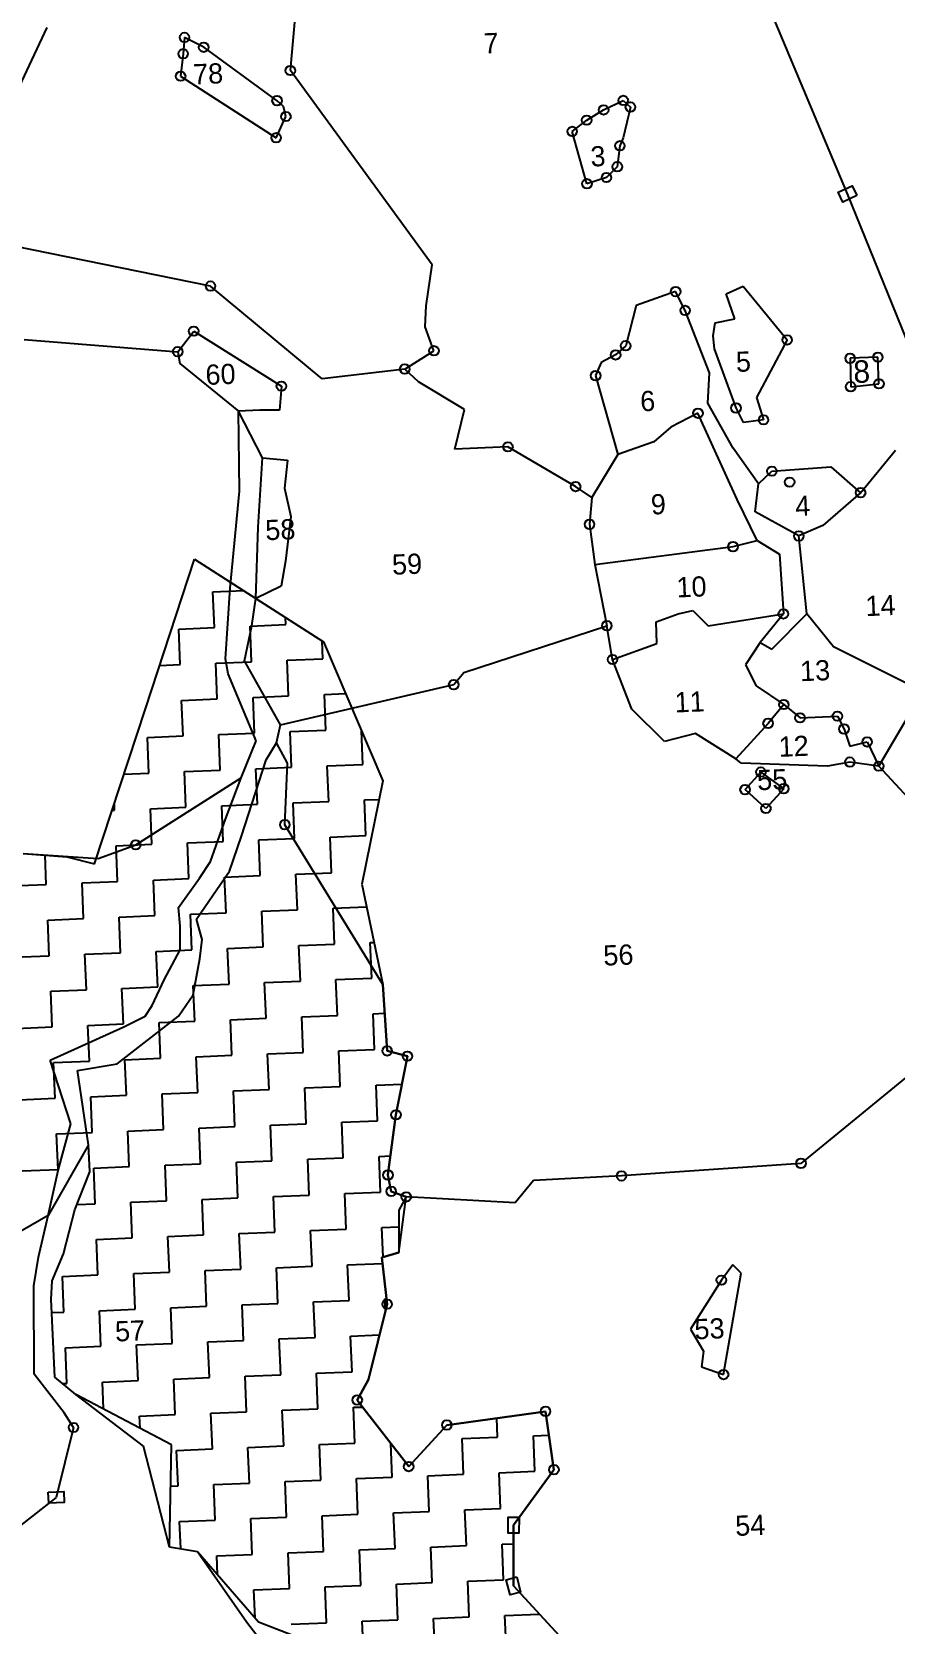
# Model space of a CAD drawing. Header units: metres. Extents: x 323278 to 326234, y 1818282 to 1821244.
# Drawn here: x 324297 to 324935, y 1819039 to 1820216 of the extents above; entities that cross this region are included whole.
import ezdxf

# ---------------------------------------------------------------- set-up
doc = ezdxf.new("R2010")
doc.units = ezdxf.units.M
for name, color, linetype in [('OFF', 1, 'Continuous'), ('POLY_HATCH', 12, 'Continuous'), ('POLY_PARCEL', 6, 'Continuous'), ('POLY_WATER', 4, 'Continuous'), ('TEXT_PARCEL', 7, 'Continuous')]:
    doc.layers.add(name, color=color, linetype=linetype)
doc.styles.add('TEXT _PARCEL', font='', dxfattribs={"height": 0.25})
doc.styles.get('TEXT _PARCEL').set_extended_font_data('Kruti Dev 050')

msp = doc.modelspace()

# ---------------------------------------------------------------- linework, layer by layer
for points in [[(324906.6, 1820094.9), (324896.1, 1820090), (324892.7, 1820097.3), (324903.2, 1820102.1)], [(324309.2, 1819136.5), (324320.8, 1819137), (324321.1, 1819129), (324309.6, 1819128.5)], [(324657, 1819118), (324656.9, 1819106.4), (324649, 1819106.4), (324649, 1819118)], [(324655.3, 1819073.9), (324658.2, 1819062.7), (324650.5, 1819060.7), (324647.6, 1819071.9)]]:
    msp.add_lwpolyline(points, close=True)
for centre in [(324409.9, 1820211.8), (324408.9, 1820199.7), (324424.1, 1820204.5), (324488.1, 1820187.3), (324407, 1820183.1), (324478.3, 1820165), (324734, 1820165.2), (324484.8, 1820153.3), (324707, 1820150.6), (324719.5, 1820158.2), (324739.3, 1820160.3), (324477.6, 1820137.6), (324696.3, 1820142.3), (324731.5, 1820131.7), (324729.6, 1820116.2), (324707.2, 1820103.6), (324721.6, 1820108.2), (324429.1, 1820028), (324772.7, 1820023.9), (324779.7, 1820010), (324416.7, 1819994.7), (324855.1, 1819988.2), (324404.9, 1819979.5), (324594.2, 1819980.2), (324728.4, 1819977.1), (324735.8, 1819983.9), (324901.6, 1819974.6), (324922.1, 1819975.4), (324572.6, 1819966.7), (324713.6, 1819961.8), (324481.5, 1819954), (324902, 1819953.6), (324922.9, 1819955.8), (324817.3, 1819937.9), (324789.2, 1819934), (324837.6, 1819929.1), (324648.8, 1819909.2), (324843.8, 1819891.2), (324698.8, 1819879.8), (324856.9, 1819883.1), (324909.3, 1819875.3), (324709.1, 1819851.9), (324815.1, 1819835.4), (324863.7, 1819843.3), (324852.3, 1819785.7), (324721.9, 1819777), (324726.1, 1819752), (324608.8, 1819733.4), (324852.6, 1819718.7), (324841, 1819704.8), (324864.6, 1819708.9), (324892.2, 1819710.1), (324897.1, 1819700.6), (324914.2, 1819691.1), (324835.7, 1819668.8), (324901.4, 1819676.2), (324922.8, 1819673.2), (324824, 1819655.8), (324852.6, 1819656.5), (324839.4, 1819641.9), (324484, 1819629.9), (324373.9, 1819615), (324559.6, 1819462.7), (324574.6, 1819458.8), (324566.1, 1819415.5), (324865.3, 1819379.6), (324560.2, 1819371), (324732.7, 1819370.3), (324562.6, 1819358.9), (324573.7, 1819354.8), (324806.5, 1819293.3), (324559.6, 1819275.5), (324808.1, 1819223.5), (324537.5, 1819204.7), (324676.6, 1819196.3), (324327.9, 1819184.4), (324603.7, 1819186.2), (324575.5, 1819155.5), (324682.8, 1819153.2)]:
    msp.add_circle(centre, 3.53)
at = {"layer": 'OFF'}
msp.add_line((324467.6, 1819901), (324449.8, 1819935.6), dxfattribs=at)
at = {"layer": 'POLY_HATCH'}
for p, q in [((324308.3, 1820219.1), (324241.7, 1820078.1)), ((324381, 1819715.5), (324417.2, 1819826.1)), ((324417.2, 1819826.1), (324462.5, 1819797.2)), ((324462.5, 1819797.2), (324512.7, 1819765)), ((324512.7, 1819765), (324556.4, 1819662.4)), ((324343.5, 1819601), (324381, 1819715.5)), ((324556.4, 1819662.4), (324541, 1819585.9)), ((324290.7, 1819608.6), (324322.9, 1819606.2)), ((324322.9, 1819606.2), (324343.5, 1819601)), ((324541, 1819585.9), (324556.3, 1819511.7)), ((324556.3, 1819511.7), (324559.6, 1819462.7)), ((324559.6, 1819462.7), (324574.6, 1819458.8)), ((324574.6, 1819458.8), (324566.1, 1819415.5)), ((324566.1, 1819415.5), (324560.2, 1819371)), ((324338.9, 1819393.4), (324309.2, 1819341.1)), ((324340, 1819373.4), (324338.9, 1819393.4)), ((324328.8, 1819345.3), (324340, 1819373.4)), ((324340, 1819373.4), (324340, 1819373.4)), ((324560.2, 1819371), (324562.6, 1819358.9)), ((324562.6, 1819358.9), (324573.7, 1819354.8)), ((324573.7, 1819354.8), (324568.3, 1819345)), ((324309.2, 1819341.1), (324177.4, 1819265.3)), ((324320.6, 1819312.8), (324328.8, 1819345.3)), ((324568.3, 1819345), (324568.3, 1819313.6)), ((324312.1, 1819292.8), (324320.6, 1819312.8)), ((324568.3, 1819313.6), (324555.6, 1819309.9)), ((324555.6, 1819309.9), (324559.6, 1819275.5)), ((324311.3, 1819279.1), (324312.1, 1819292.8)), ((324314.2, 1819221.7), (324311.3, 1819279.1)), ((324559.6, 1819275.5), (324545.9, 1819219.8)), ((324329.7, 1819208.8), (324314.2, 1819221.7)), ((324545.9, 1819219.8), (324537.5, 1819204.7)), ((324400.2, 1819171.6), (324329.7, 1819208.8)), ((324537.5, 1819204.7), (324575.5, 1819155.5)), ((324603.7, 1819186.2), (324676.6, 1819196.3)), ((324676.6, 1819196.3), (324682.8, 1819153.2)), ((324575.5, 1819155.5), (324603.7, 1819186.2)), ((324398.9, 1819096), (324400.2, 1819171.6)), ((324682.8, 1819153.2), (324653, 1819112.2)), ((324653, 1819112.2), (324652.9, 1819067.3)), ((324419.4, 1819092.6), (324398.9, 1819096)), ((324464.5, 1819040.6), (324419.4, 1819092.6)), ((324652.9, 1819067.3), (324709.6, 1819005.8)), ((324494.4, 1819028.9), (324464.5, 1819040.6))]:
    msp.add_line(p, q, dxfattribs=at)
at = {"layer": 'POLY_HATCH', "linetype": 'Continuous'}
for p, q in [((324430.9, 1819801.9), (324453.7, 1819802.9)), ((324432, 1819775.6), (324430.9, 1819801.9)), ((324458.3, 1819776.7), (324484.7, 1819777.8)), ((324459.4, 1819750.3), (324458.3, 1819776.7)), ((324484.7, 1819777.8), (324484.5, 1819783.1)), ((324405.6, 1819774.5), (324432, 1819775.6)), ((324406.7, 1819748.2), (324405.6, 1819774.5)), ((324512.1, 1819752.5), (324511.6, 1819765.8)), ((324391.5, 1819747.5), (324406.7, 1819748.2)), ((324433.1, 1819749.2), (324459.4, 1819750.3)), ((324434.1, 1819722.9), (324433.1, 1819749.2)), ((324485.8, 1819751.4), (324512.1, 1819752.5)), ((324486.8, 1819725.1), (324485.8, 1819751.4)), ((324407.8, 1819721.8), (324434.1, 1819722.9)), ((324408.9, 1819695.5), (324407.8, 1819721.8)), ((324460.5, 1819724), (324486.8, 1819725.1)), ((324461.6, 1819697.6), (324460.5, 1819724)), ((324513.2, 1819726.1), (324529, 1819726.8)), ((324514.3, 1819699.8), (324513.2, 1819726.1)), ((324382.5, 1819694.4), (324408.9, 1819695.5)), ((324383.6, 1819668.1), (324382.5, 1819694.4)), ((324435.2, 1819696.6), (324461.6, 1819697.6)), ((324436.3, 1819670.2), (324435.2, 1819696.6)), ((324487.9, 1819698.7), (324514.3, 1819699.8)), ((324489, 1819672.4), (324487.9, 1819698.7)), ((324541.7, 1819674.5), (324540.7, 1819699.3)), ((324462.6, 1819671.3), (324489, 1819672.4)), ((324463.7, 1819645), (324462.6, 1819671.3)), ((324515.3, 1819673.5), (324541.7, 1819674.5)), ((324516.4, 1819647.1), (324515.3, 1819673.5)), ((324365.2, 1819667.3), (324383.6, 1819668.1)), ((324410, 1819669.1), (324436.3, 1819670.2)), ((324411, 1819642.8), (324410, 1819669.1)), ((324490.1, 1819646), (324516.4, 1819647.1)), ((324542.8, 1819648.2), (324553.6, 1819648.6)), ((324543.8, 1819621.8), (324542.8, 1819648.2)), ((324356.5, 1819640.6), (324358.3, 1819640.6)), ((324358.3, 1819640.6), (324358.1, 1819645.6)), ((324384.7, 1819641.7), (324411, 1819642.8)), ((324385.8, 1819615.4), (324384.7, 1819641.7)), ((324437.4, 1819643.9), (324463.7, 1819645)), ((324438.5, 1819617.5), (324437.4, 1819643.9)), ((324491.1, 1819619.7), (324490.1, 1819646)), ((324359.4, 1819614.3), (324385.8, 1819615.4)), ((324360.5, 1819587.9), (324359.4, 1819614.3)), ((324412.1, 1819616.4), (324438.5, 1819617.5)), ((324413.2, 1819590.1), (324412.1, 1819616.4)), ((324464.8, 1819618.6), (324491.1, 1819619.7)), ((324465.9, 1819592.3), (324464.8, 1819618.6)), ((324517.5, 1819620.8), (324543.8, 1819621.8)), ((324518.6, 1819594.4), (324517.5, 1819620.8)), ((324307.8, 1819585.8), (324306.9, 1819607.4)), ((324334.2, 1819586.9), (324360.5, 1819587.9)), ((324386.9, 1819589), (324413.2, 1819590.1)), ((324387.9, 1819562.7), (324386.9, 1819589)), ((324439.5, 1819591.2), (324465.9, 1819592.3)), ((324440.6, 1819564.8), (324439.5, 1819591.2)), ((324492.2, 1819593.3), (324518.6, 1819594.4)), ((324493.3, 1819567), (324492.2, 1819593.3)), ((324281.5, 1819584.7), (324307.8, 1819585.8)), ((324335.2, 1819560.5), (324334.2, 1819586.9)), ((324414.3, 1819563.8), (324440.6, 1819564.8)), ((324467, 1819565.9), (324493.3, 1819567)), ((324468, 1819539.6), (324467, 1819565.9)), ((324519.7, 1819568.1), (324544.4, 1819569.1)), ((324520.7, 1819541.7), (324519.7, 1819568.1)), ((324308.9, 1819559.4), (324335.2, 1819560.5)), ((324310, 1819533.1), (324308.9, 1819559.4)), ((324361.6, 1819561.6), (324387.9, 1819562.7)), ((324362.7, 1819535.3), (324361.6, 1819561.6)), ((324415.4, 1819537.4), (324414.3, 1819563.8)), ((324494.4, 1819540.7), (324520.7, 1819541.7)), ((324547.1, 1819542.8), (324549.8, 1819542.9)), ((324548.2, 1819516.5), (324547.1, 1819542.8)), ((324283.6, 1819532), (324310, 1819533.1)), ((324336.3, 1819534.2), (324362.7, 1819535.3)), ((324337.4, 1819507.8), (324336.3, 1819534.2)), ((324389, 1819536.3), (324415.4, 1819537.4)), ((324390.1, 1819510), (324389, 1819536.3)), ((324441.7, 1819538.5), (324468, 1819539.6)), ((324442.8, 1819512.1), (324441.7, 1819538.5)), ((324495.5, 1819514.3), (324494.4, 1819540.7)), ((324311.1, 1819506.8), (324337.4, 1819507.8)), ((324312.1, 1819480.4), (324311.1, 1819506.8)), ((324363.7, 1819508.9), (324390.1, 1819510)), ((324364.8, 1819482.6), (324363.7, 1819508.9)), ((324416.4, 1819511.1), (324442.8, 1819512.1)), ((324417.5, 1819484.7), (324416.4, 1819511.1)), ((324469.1, 1819513.2), (324495.5, 1819514.3)), ((324470.2, 1819486.9), (324469.1, 1819513.2)), ((324521.8, 1819515.4), (324548.2, 1819516.5)), ((324522.9, 1819489), (324521.8, 1819515.4)), ((324338.5, 1819481.5), (324364.8, 1819482.6)), ((324391.2, 1819483.6), (324417.5, 1819484.7)), ((324392.2, 1819457.3), (324391.2, 1819483.6)), ((324443.9, 1819485.8), (324470.2, 1819486.9)), ((324444.9, 1819459.5), (324443.9, 1819485.8)), ((324496.5, 1819488), (324522.9, 1819489)), ((324497.6, 1819461.6), (324496.5, 1819488)), ((324549.2, 1819490.1), (324557.7, 1819490.5)), ((324550.3, 1819463.8), (324549.2, 1819490.1)), ((324285.8, 1819479.3), (324312.1, 1819480.4)), ((324339.6, 1819455.1), (324338.5, 1819481.5)), ((324418.6, 1819458.4), (324444.9, 1819459.5)), ((324471.3, 1819460.5), (324497.6, 1819461.6)), ((324472.4, 1819434.2), (324471.3, 1819460.5)), ((324524, 1819462.7), (324550.3, 1819463.8)), ((324525, 1819436.4), (324524, 1819462.7)), ((324313.2, 1819454.1), (324339.6, 1819455.1)), ((324314.3, 1819427.7), (324313.2, 1819454.1)), ((324365.9, 1819456.2), (324392.2, 1819457.3)), ((324367, 1819429.9), (324365.9, 1819456.2)), ((324419.7, 1819432), (324418.6, 1819458.4)), ((324498.7, 1819435.3), (324525, 1819436.4)), ((324499.8, 1819408.9), (324498.7, 1819435.3)), ((324551.4, 1819437.4), (324570.5, 1819438.2)), ((324552.5, 1819411.1), (324551.4, 1819437.4)), ((324288, 1819426.6), (324314.3, 1819427.7)), ((324340.6, 1819428.8), (324367, 1819429.9)), ((324341.7, 1819402.5), (324340.6, 1819428.8)), ((324393.3, 1819431), (324419.7, 1819432)), ((324394.4, 1819404.6), (324393.3, 1819431)), ((324446, 1819433.1), (324472.4, 1819434.2)), ((324447.1, 1819406.8), (324446, 1819433.1)), ((324315.4, 1819401.4), (324341.7, 1819402.5)), ((324316.5, 1819375), (324315.4, 1819401.4)), ((324368.1, 1819403.5), (324394.4, 1819404.6)), ((324369.1, 1819377.2), (324368.1, 1819403.5)), ((324420.8, 1819405.7), (324447.1, 1819406.8)), ((324421.8, 1819379.3), (324420.8, 1819405.7)), ((324473.4, 1819407.9), (324499.8, 1819408.9)), ((324474.5, 1819381.5), (324473.4, 1819407.9)), ((324526.1, 1819410), (324552.5, 1819411.1)), ((324527.2, 1819383.7), (324526.1, 1819410)), ((324342.8, 1819376.1), (324369.1, 1819377.2)), ((324343.9, 1819349.8), (324342.8, 1819376.1)), ((324395.5, 1819378.3), (324421.8, 1819379.3)), ((324396.6, 1819351.9), (324395.5, 1819378.3)), ((324448.2, 1819380.4), (324474.5, 1819381.5)), ((324449.3, 1819354.1), (324448.2, 1819380.4)), ((324500.9, 1819382.6), (324527.2, 1819383.7)), ((324501.9, 1819356.2), (324500.9, 1819382.6)), ((324553.6, 1819384.7), (324562, 1819385.1)), ((324554.6, 1819358.4), (324553.6, 1819384.7)), ((324290.1, 1819374), (324316.5, 1819375)), ((324422.9, 1819353), (324449.3, 1819354.1)), ((324424, 1819326.7), (324422.9, 1819353)), ((324475.6, 1819355.2), (324501.9, 1819356.2)), ((324476.7, 1819328.8), (324475.6, 1819355.2)), ((324528.3, 1819357.3), (324554.6, 1819358.4)), ((324529.4, 1819331), (324528.3, 1819357.3)), ((324330.4, 1819349.2), (324343.9, 1819349.8)), ((324370.2, 1819350.8), (324396.6, 1819351.9)), ((324371.3, 1819324.5), (324370.2, 1819350.8)), ((324503, 1819329.9), (324529.4, 1819331)), ((324504.1, 1819303.6), (324503, 1819329.9)), ((324555.7, 1819332.1), (324568.3, 1819332.6)), ((324556.6, 1819310.2), (324555.7, 1819332.1)), ((324345, 1819323.4), (324371.3, 1819324.5)), ((324346, 1819297.1), (324345, 1819323.4)), ((324397.6, 1819325.6), (324424, 1819326.7)), ((324398.7, 1819299.2), (324397.6, 1819325.6)), ((324450.3, 1819327.7), (324476.7, 1819328.8)), ((324451.4, 1819301.4), (324450.3, 1819327.7)), ((324530.4, 1819304.6), (324556.1, 1819305.7)), ((324319.7, 1819296), (324346, 1819297.1)), ((324320.8, 1819269.7), (324319.7, 1819296)), ((324372.4, 1819298.2), (324398.7, 1819299.2)), ((324373.5, 1819271.8), (324372.4, 1819298.2)), ((324425.1, 1819300.3), (324451.4, 1819301.4)), ((324426.1, 1819274), (324425.1, 1819300.3)), ((324477.8, 1819302.5), (324504.1, 1819303.6)), ((324478.8, 1819276.1), (324477.8, 1819302.5)), ((324531.5, 1819278.3), (324530.4, 1819304.6)), ((324347.1, 1819270.7), (324373.5, 1819271.8)), ((324348.2, 1819244.4), (324347.1, 1819270.7)), ((324399.8, 1819272.9), (324426.1, 1819274)), ((324400.9, 1819246.5), (324399.8, 1819272.9)), ((324452.5, 1819275.1), (324478.8, 1819276.1)), ((324453.6, 1819248.7), (324452.5, 1819275.1)), ((324505.2, 1819277.2), (324531.5, 1819278.3)), ((324506.3, 1819250.9), (324505.2, 1819277.2)), ((324557.9, 1819279.4), (324559.2, 1819279.4)), ((324558.3, 1819270), (324557.9, 1819279.4)), ((324311.8, 1819269.3), (324320.8, 1819269.7)), ((324427.2, 1819247.6), (324453.6, 1819248.7)), ((324428.3, 1819221.3), (324427.2, 1819247.6)), ((324479.9, 1819249.8), (324506.3, 1819250.9)), ((324481, 1819223.4), (324479.9, 1819249.8)), ((324532.6, 1819251.9), (324554, 1819252.8)), ((324533.7, 1819225.6), (324532.6, 1819251.9)), ((324321.9, 1819243.3), (324348.2, 1819244.4)), ((324322.9, 1819217), (324321.9, 1819243.3)), ((324374.5, 1819245.5), (324400.9, 1819246.5)), ((324375.6, 1819219.1), (324374.5, 1819245.5)), ((324454.7, 1819222.4), (324481, 1819223.4)), ((324507.3, 1819224.5), (324533.7, 1819225.6)), ((324508.4, 1819198.2), (324507.3, 1819224.5)), ((324320.1, 1819216.8), (324322.9, 1819217)), ((324349.3, 1819218), (324375.6, 1819219.1)), ((324350.1, 1819198.1), (324349.3, 1819218)), ((324402, 1819220.2), (324428.3, 1819221.3)), ((324403, 1819193.9), (324402, 1819220.2)), ((324455.7, 1819196), (324454.7, 1819222.4)), ((324376.7, 1819192.8), (324403, 1819193.9)), ((324377.1, 1819183.8), (324376.7, 1819192.8)), ((324429.4, 1819194.9), (324455.7, 1819196)), ((324430.5, 1819168.6), (324429.4, 1819194.9)), ((324482.1, 1819197.1), (324508.4, 1819198.2)), ((324483.2, 1819170.8), (324482.1, 1819197.1)), ((324534.8, 1819199.3), (324541.5, 1819199.5)), ((324535.8, 1819172.9), (324534.8, 1819199.3)), ((324641.2, 1819177.2), (324640.6, 1819191.3)), ((324614.9, 1819176.2), (324641.2, 1819177.2)), ((324616, 1819149.8), (324614.9, 1819176.2)), ((324667.6, 1819178.3), (324679.1, 1819178.8)), ((324668.6, 1819152), (324667.6, 1819178.3)), ((324404.1, 1819167.5), (324430.5, 1819168.6)), ((324405.2, 1819141.2), (324404.1, 1819167.5)), ((324456.8, 1819169.7), (324483.2, 1819170.8)), ((324457.9, 1819143.3), (324456.8, 1819169.7)), ((324509.5, 1819171.8), (324535.8, 1819172.9)), ((324510.6, 1819145.5), (324509.5, 1819171.8)), ((324563.3, 1819147.6), (324562.2, 1819172.6)), ((324399.7, 1819140.9), (324405.2, 1819141.2)), ((324431.5, 1819142.2), (324457.9, 1819143.3)), ((324432.6, 1819115.9), (324431.5, 1819142.2)), ((324484.2, 1819144.4), (324510.6, 1819145.5)), ((324485.3, 1819118.1), (324484.2, 1819144.4)), ((324536.9, 1819146.6), (324563.3, 1819147.6)), ((324538, 1819120.2), (324536.9, 1819146.6)), ((324589.6, 1819148.7), (324616, 1819149.8)), ((324590.7, 1819122.4), (324589.6, 1819148.7)), ((324642.3, 1819150.9), (324668.6, 1819152)), ((324643.4, 1819124.5), (324642.3, 1819150.9)), ((324459, 1819117), (324485.3, 1819118.1)), ((324511.7, 1819119.1), (324538, 1819120.2)), ((324512.7, 1819092.8), (324511.7, 1819119.1)), ((324564.3, 1819121.3), (324590.7, 1819122.4)), ((324565.4, 1819095), (324564.3, 1819121.3)), ((324617, 1819123.5), (324643.4, 1819124.5)), ((324618.1, 1819097.1), (324617, 1819123.5)), ((324406.3, 1819114.8), (324432.6, 1819115.9)), ((324407.1, 1819094.6), (324406.3, 1819114.8)), ((324460, 1819090.6), (324459, 1819117)), ((324539.1, 1819093.9), (324565.4, 1819095)), ((324540.2, 1819067.5), (324539.1, 1819093.9)), ((324591.8, 1819096), (324618.1, 1819097.1)), ((324592.8, 1819069.7), (324591.8, 1819096)), ((324644.5, 1819098.2), (324652.9, 1819098.5)), ((324645.5, 1819071.9), (324644.5, 1819098.2)), ((324433.7, 1819089.6), (324460, 1819090.6)), ((324434.3, 1819075.4), (324433.7, 1819089.6)), ((324486.4, 1819091.7), (324512.7, 1819092.8)), ((324487.5, 1819065.4), (324486.4, 1819091.7)), ((324619.2, 1819070.8), (324645.5, 1819071.9)), ((324620.3, 1819044.4), (324619.2, 1819070.8)), ((324461.1, 1819064.3), (324487.5, 1819065.4)), ((324462, 1819043.5), (324461.1, 1819064.3)), ((324513.8, 1819066.5), (324540.2, 1819067.5)), ((324514.9, 1819040.1), (324513.8, 1819066.5)), ((324566.5, 1819068.6), (324592.8, 1819069.7)), ((324567.6, 1819042.3), (324566.5, 1819068.6)), ((324488.6, 1819039), (324514.9, 1819040.1)), ((324541.2, 1819041.2), (324567.6, 1819042.3)), ((324542.3, 1819014.8), (324541.2, 1819041.2)), ((324593.9, 1819043.3), (324620.3, 1819044.4)), ((324595, 1819017), (324593.9, 1819043.3)), ((324646.6, 1819045.5), (324672, 1819046.5)), ((324647.7, 1819019.2), (324646.6, 1819045.5))]:
    msp.add_line(p, q, dxfattribs=at)
at = {"layer": 'POLY_PARCEL'}
for p, q in [((324488.1, 1820187.3), (324507.9, 1820408.9)), ((324899.6, 1820096.1), (324790.1, 1820357.4)), ((324409.9, 1820211.8), (324408.9, 1820199.7)), ((324424.1, 1820204.5), (324409.9, 1820211.8)), ((324478.3, 1820165), (324424.1, 1820204.5)), ((324408.9, 1820199.7), (324407, 1820183.1)), ((324407, 1820183.1), (324477.6, 1820137.6)), ((324592.9, 1820043.7), (324488.1, 1820187.3)), ((324488.1, 1820187.3), (324488.1, 1820187.3)), ((324488.1, 1820187.3), (324488.1, 1820187.3)), ((324483, 1820160.7), (324478.3, 1820165)), ((324719.5, 1820158.2), (324734, 1820165.2)), ((324734, 1820165.2), (324739.3, 1820160.3)), ((324477.6, 1820137.6), (324484.8, 1820153.3)), ((324484.8, 1820153.3), (324483, 1820160.7)), ((324707, 1820150.6), (324719.5, 1820158.2)), ((324739.3, 1820160.3), (324733.9, 1820137.6)), ((324696.3, 1820142.3), (324707, 1820150.6)), ((324707.2, 1820103.6), (324696.3, 1820142.3)), ((324696.3, 1820142.3), (324696.3, 1820142.3)), ((324477.6, 1820137.6), (324477.6, 1820137.6)), ((324731.5, 1820131.7), (324729.6, 1820116.2)), ((324733.9, 1820137.6), (324731.5, 1820131.7)), ((324721.6, 1820108.2), (324707.2, 1820103.6)), ((324729.6, 1820116.2), (324721.6, 1820108.2)), ((324959.7, 1819948.2), (324899.6, 1820096.1)), ((324429.1, 1820028), (324263.6, 1820061.7)), ((324588.4, 1820013.3), (324592.9, 1820043.7)), ((324511.7, 1819959.4), (324429.1, 1820028)), ((324772.7, 1820023.9), (324743.6, 1820013.7)), ((324779.7, 1820010), (324772.7, 1820023.9)), ((324810, 1820022.3), (324822.6, 1820027.9)), ((324822.6, 1820027.9), (324855.1, 1819988.2)), ((324587.7, 1819997.9), (324588.4, 1820013.3)), ((324743.6, 1820013.7), (324735.8, 1819983.9)), ((324816.5, 1820003.9), (324810, 1820022.3)), ((324797.6, 1819963.9), (324779.7, 1820010)), ((324800.4, 1819991.1), (324801.9, 1820000.8)), ((324801.9, 1820000.8), (324816.5, 1820003.9)), ((324291.4, 1819988.5), (324404.9, 1819979.5)), ((324404.9, 1819979.5), (324416.7, 1819994.7)), ((324416.7, 1819994.7), (324481.5, 1819954)), ((324594.2, 1819980.2), (324587.7, 1819997.9)), ((324801.4, 1819981.5), (324800.4, 1819991.1)), ((324855.1, 1819988.2), (324832.4, 1819945.6)), ((324404.9, 1819979.5), (324406.4, 1819970.7)), ((324572.6, 1819966.7), (324594.2, 1819980.2)), ((324728.4, 1819977.1), (324717.7, 1819971.6)), ((324735.8, 1819983.9), (324728.4, 1819977.1)), ((324817.3, 1819937.9), (324801.4, 1819981.5)), ((324406.4, 1819970.7), (324449.8, 1819935.6)), ((324572.6, 1819966.7), (324511.7, 1819959.4)), ((324582.8, 1819957.3), (324572.6, 1819966.7)), ((324717.7, 1819971.6), (324713.6, 1819961.8)), ((324922.1, 1819975.4), (324901.6, 1819974.6)), ((324901.6, 1819974.6), (324902, 1819953.6)), ((324922.9, 1819955.8), (324922.1, 1819975.4)), ((324481.5, 1819954), (324480, 1819936.4)), ((324616.8, 1819936.8), (324582.8, 1819957.3)), ((324713.6, 1819961.8), (324730.1, 1819903.4)), ((324796.6, 1819941.4), (324797.6, 1819963.9)), ((324902, 1819953.6), (324922.9, 1819955.8)), ((324815.3, 1819908.2), (324796.6, 1819941.4)), ((324832.4, 1819945.6), (324837.6, 1819929.1)), ((324465.6, 1819936.2), (324449.8, 1819935.6)), ((324480, 1819936.4), (324465.6, 1819936.2)), ((324609.7, 1819907.5), (324616.8, 1819936.8)), ((324789.2, 1819934), (324769.1, 1819923.6)), ((324818.2, 1819870.2), (324789.2, 1819934)), ((324789.2, 1819934), (324789.2, 1819934)), ((324822.9, 1819927.2), (324817.3, 1819937.9)), ((324769.1, 1819923.6), (324756.7, 1819912.8)), ((324837.6, 1819929.1), (324822.9, 1819927.2)), ((324648.8, 1819909.2), (324609.7, 1819907.5)), ((324698.8, 1819879.8), (324648.8, 1819909.2)), ((324756.7, 1819912.8), (324730.1, 1819903.4)), ((324833.9, 1819881.8), (324815.3, 1819908.2)), ((324909.3, 1819875.3), (324935, 1819906.7)), ((324467.6, 1819901), (324486, 1819899.4)), ((324486, 1819899.4), (324483.8, 1819878.6)), ((324730.1, 1819903.4), (324710.9, 1819871.8)), ((324843.8, 1819891.2), (324887.3, 1819894.3)), ((324887.3, 1819894.3), (324909.3, 1819875.3)), ((324833.9, 1819881.8), (324843.8, 1819891.2)), ((324483.8, 1819878.6), (324488.5, 1819857.7)), ((324710.9, 1819871.8), (324698.8, 1819879.8)), ((324710.9, 1819871.8), (324709.1, 1819851.9)), ((324831.5, 1819861.2), (324833.9, 1819881.8)), ((324909.3, 1819875.3), (324881.4, 1819851)), ((324832.9, 1819840), (324818.2, 1819870.2)), ((324863.7, 1819843.3), (324831.5, 1819861.2)), ((324488.5, 1819857.7), (324484.5, 1819824.7)), ((324709.1, 1819851.9), (324712.9, 1819822.3)), ((324881.4, 1819851), (324863.7, 1819843.3)), ((324712.9, 1819822.3), (324815.1, 1819835.4)), ((324815.1, 1819835.4), (324832.9, 1819840)), ((324832.9, 1819840), (324849.4, 1819829.8)), ((324869.7, 1819785.8), (324863.7, 1819843.3)), ((324484.5, 1819824.7), (324481.2, 1819806.1)), ((324849.4, 1819829.8), (324852.3, 1819785.7)), ((324712.9, 1819822.3), (324721.9, 1819777)), ((324481.2, 1819806.1), (324462.5, 1819797.2)), ((324774.6, 1819785.7), (324785.4, 1819788.1)), ((324785.4, 1819788.1), (324796.8, 1819777)), ((324616.2, 1819742.3), (324721.9, 1819777)), ((324726.1, 1819752), (324721.9, 1819777)), ((324758.2, 1819779.9), (324774.6, 1819785.7)), ((324758.8, 1819763.9), (324758.2, 1819779.9)), ((324796.8, 1819777), (324852.3, 1819785.7)), ((324852.3, 1819785.7), (324835.2, 1819764.5)), ((324843.8, 1819759.7), (324869.7, 1819785.8)), ((324889.4, 1819761.3), (324869.7, 1819785.8)), ((324726.1, 1819752), (324758.8, 1819763.9)), ((324835.2, 1819764.5), (324824.3, 1819748)), ((324835.2, 1819764.5), (324843.8, 1819759.7)), ((324945, 1819733.6), (324889.4, 1819761.3)), ((324608.8, 1819733.4), (324616.2, 1819742.3)), ((324740.4, 1819715.4), (324726.1, 1819752)), ((324824.3, 1819748), (324832.2, 1819732.6)), ((324480.7, 1819703.7), (324608.8, 1819733.4)), ((324608.8, 1819733.4), (324608.8, 1819733.4)), ((324832.2, 1819732.6), (324852.6, 1819718.7)), ((324852.6, 1819718.7), (324841, 1819704.8)), ((324852.6, 1819718.7), (324864.6, 1819708.9)), ((324764.5, 1819691.3), (324740.4, 1819715.4)), ((324864.6, 1819708.9), (324892.2, 1819710.1)), ((324892.2, 1819710.1), (324897.1, 1819700.6)), ((324922.8, 1819673.2), (324944.8, 1819710.3)), ((324787.4, 1819697.4), (324764.5, 1819691.3)), ((324817.1, 1819678.7), (324787.4, 1819697.4)), ((324841, 1819704.8), (324817.1, 1819678.7)), ((324897.1, 1819700.6), (324901.4, 1819688)), ((324485.9, 1819675.4), (324477.9, 1819690.4)), ((324901.4, 1819688), (324914.2, 1819691.1)), ((324914.2, 1819691.1), (324922.8, 1819673.2)), ((324484, 1819629.9), (324485.9, 1819675.4)), ((324821.2, 1819675.5), (324817.1, 1819678.7)), ((324884.9, 1819673.1), (324821.2, 1819675.5)), ((324901.4, 1819676.2), (324884.9, 1819673.1)), ((324922.8, 1819673.2), (324901.4, 1819676.2)), ((324957, 1819636.1), (324922.8, 1819673.2)), ((324373.9, 1819615), (324451.7, 1819664.6)), ((324451.7, 1819664.6), (324451.7, 1819664.6)), ((324824, 1819655.8), (324835.7, 1819668.8)), ((324835.7, 1819668.8), (324852.6, 1819656.5)), ((324839.4, 1819641.9), (324824, 1819655.8)), ((324852.6, 1819656.5), (324839.4, 1819641.9)), ((324556.3, 1819511.7), (324484, 1819629.9)), ((324484, 1819629.9), (324484, 1819629.9)), ((324346.1, 1819604.9), (324373.9, 1819615)), ((324290.7, 1819608.6), (324346.1, 1819604.9)), ((324559.6, 1819462.7), (324556.3, 1819511.7)), ((324574.6, 1819458.8), (324559.6, 1819462.7)), ((324566.1, 1819415.5), (324574.6, 1819458.8)), ((324962.5, 1819459.4), (324865.3, 1819379.6)), ((324560.2, 1819371), (324566.1, 1819415.5)), ((324865.3, 1819379.6), (324732.7, 1819370.3)), ((324865.3, 1819379.6), (324865.3, 1819379.6)), ((324562.6, 1819358.9), (324560.2, 1819371)), ((324667.6, 1819367), (324654.1, 1819350.4)), ((324732.7, 1819370.3), (324667.6, 1819367)), ((324732.7, 1819370.3), (324732.7, 1819370.3)), ((324573.7, 1819354.8), (324562.6, 1819358.9)), ((324568.3, 1819313.6), (324573.7, 1819354.8)), ((324654.1, 1819350.4), (324573.7, 1819354.8)), ((324573.7, 1819354.8), (324573.7, 1819354.8)), ((324555.6, 1819309.9), (324568.3, 1819313.6)), ((324559.6, 1819275.5), (324555.6, 1819309.9)), ((324815, 1819304.6), (324806.5, 1819293.3)), ((324808.1, 1819223.5), (324821.1, 1819298.4)), ((324821.1, 1819298.4), (324815, 1819304.6)), ((324821.1, 1819298.4), (324821.1, 1819298.4)), ((324806.5, 1819293.3), (324783.6, 1819257.1)), ((324545.9, 1819219.8), (324559.6, 1819275.5)), ((324783.6, 1819257.1), (324793.2, 1819240.8)), ((324793.2, 1819240.8), (324791.8, 1819229.2)), ((324791.8, 1819229.2), (324808.1, 1819223.5)), ((324808.1, 1819223.5), (324808.1, 1819223.5)), ((324537.5, 1819204.7), (324545.9, 1819219.8)), ((324575.5, 1819155.5), (324537.5, 1819204.7)), ((324676.6, 1819196.3), (324603.7, 1819186.2)), ((324682.8, 1819153.2), (324676.6, 1819196.3)), ((324603.7, 1819186.2), (324575.5, 1819155.5)), ((324653, 1819112.2), (324682.8, 1819153.2)), ((324652.9, 1819067.3), (324653, 1819112.2)), ((324709.6, 1819005.8), (324652.9, 1819067.3))]:
    msp.add_line(p, q, dxfattribs=at)
at = {"layer": 'POLY_WATER'}
for p, q in [((324450.5, 1819876.5), (324449.8, 1819935.6)), ((324464.3, 1819849.9), (324467.6, 1819901)), ((324443.6, 1819804.8), (324450.5, 1819876.5)), ((324462.5, 1819797.2), (324464.3, 1819849.9)), ((324440.1, 1819752.6), (324443.6, 1819804.8)), ((324459.7, 1819777), (324462.5, 1819797.2)), ((324454.3, 1819751.1), (324459.7, 1819777)), ((324442.1, 1819741.5), (324440.1, 1819752.6)), ((324462.9, 1819691.9), (324442.1, 1819741.5)), ((324480.7, 1819703.7), (324454.3, 1819751.1)), ((324477.9, 1819690.4), (324480.7, 1819703.7)), ((324451.7, 1819664.6), (324462.9, 1819691.9)), ((324470.2, 1819677.8), (324477.9, 1819690.4)), ((324451.9, 1819621.5), (324470.2, 1819677.8)), ((324440.3, 1819634.1), (324451.7, 1819664.6)), ((324429, 1819602.6), (324440.3, 1819634.1)), ((324443.1, 1819595.6), (324451.9, 1819621.5)), ((324421, 1819590.4), (324429, 1819602.6)), ((324405.5, 1819568.7), (324421, 1819590.4)), ((324433.8, 1819582), (324443.1, 1819595.6)), ((324418.7, 1819560.1), (324433.8, 1819582)), ((324406.6, 1819554.9), (324405.5, 1819568.7)), ((324406.8, 1819537.3), (324406.6, 1819554.9)), ((324422.9, 1819545.1), (324418.7, 1819560.1)), ((324421.3, 1819530.7), (324422.9, 1819545.1)), ((324394.8, 1819515.3), (324406.8, 1819537.3)), ((324416.2, 1819504.1), (324421.3, 1819530.7)), ((324386.1, 1819496.2), (324394.8, 1819515.3)), ((324380.8, 1819488.3), (324386.1, 1819496.2)), ((324405.4, 1819488.3), (324416.2, 1819504.1)), ((324360.1, 1819453.2), (324405.4, 1819488.3)), ((324365.1, 1819480.6), (324380.8, 1819488.3)), ((324310.7, 1819455.8), (324365.1, 1819480.6)), ((324325.9, 1819408.9), (324310.7, 1819455.8)), ((324330.8, 1819448.2), (324360.1, 1819453.2)), ((324338.9, 1819393.4), (324330.8, 1819448.2)), ((324316.5, 1819374.4), (324325.9, 1819408.9)), ((324340, 1819373.4), (324338.9, 1819393.4)), ((324309.2, 1819341.1), (324316.5, 1819374.4)), ((324328.8, 1819345.3), (324340, 1819373.4)), ((324302, 1819310.3), (324309.2, 1819341.1)), ((324320.6, 1819312.8), (324328.8, 1819345.3)), ((324298.7, 1819289), (324302, 1819310.3)), ((324312.1, 1819292.8), (324320.6, 1819312.8)), ((324298.9, 1819223.8), (324298.7, 1819289)), ((324311.3, 1819279.1), (324312.1, 1819292.8)), ((324314.2, 1819221.7), (324311.3, 1819279.1)), ((324320.9, 1819195.2), (324298.9, 1819223.8)), ((324329.7, 1819208.8), (324314.2, 1819221.7)), ((324379.6, 1819170.7), (324329.7, 1819208.8)), ((324327.9, 1819184.4), (324320.9, 1819195.2)), ((324327.9, 1819184.4), (324315.2, 1819132.7)), ((324398.9, 1819096), (324379.6, 1819170.7)), ((324315.2, 1819132.7), (324255.6, 1819086.1)), ((324419.4, 1819092.6), (324398.9, 1819096)), ((324455.9, 1819040.3), (324419.4, 1819092.6)), ((324483.6, 1819004.4), (324455.9, 1819040.3))]:
    msp.add_line(p, q, dxfattribs=at)

# ---------------------------------------------------------------- texts
at = {"layer": 'TEXT_PARCEL', "style": 'TEXT _PARCEL'}
for s, height, p in [('7', 14.9, (324631.1, 1820199.9)), ('78', 14.95, (324416.5, 1820177)), ('3', 14.9, (324710.1, 1820116.3)), ('5', 14.9, (324817.5, 1819964.5)), ('60', 14.95, (324425.7, 1819954.9)), ('8', 16.6, (324904.3, 1819956.3)), ('6', 14.9, (324746.8, 1819935.4)), ('9', 14.9, (324754.7, 1819859.1)), ('4', 14.9, (324861.3, 1819857.9)), ('58', 14.95, (324469.9, 1819840.1)), ('59', 14.95, (324563.5, 1819814.6)), ('10', 14.95, (324773.6, 1819797.8)), ('14', 14.95, (324913.2, 1819784)), ('13', 14.95, (324864.9, 1819735.9)), ('11', 14.95, (324772.2, 1819712.8)), ('12', 14.95, (324849.1, 1819680)), ('55', 14.95, (324833.2, 1819655.3)), ('56', 14.95, (324719.6, 1819525.7)), ('57', 14.95, (324358.9, 1819247.9)), ('53', 14.95, (324786.9, 1819249.5)), ('54', 14.95, (324817, 1819104.2))]:
    msp.add_text(s, height=height, rotation=2.3464, dxfattribs=at).set_placement(p)

doc.saveas('drawing.dxf')
